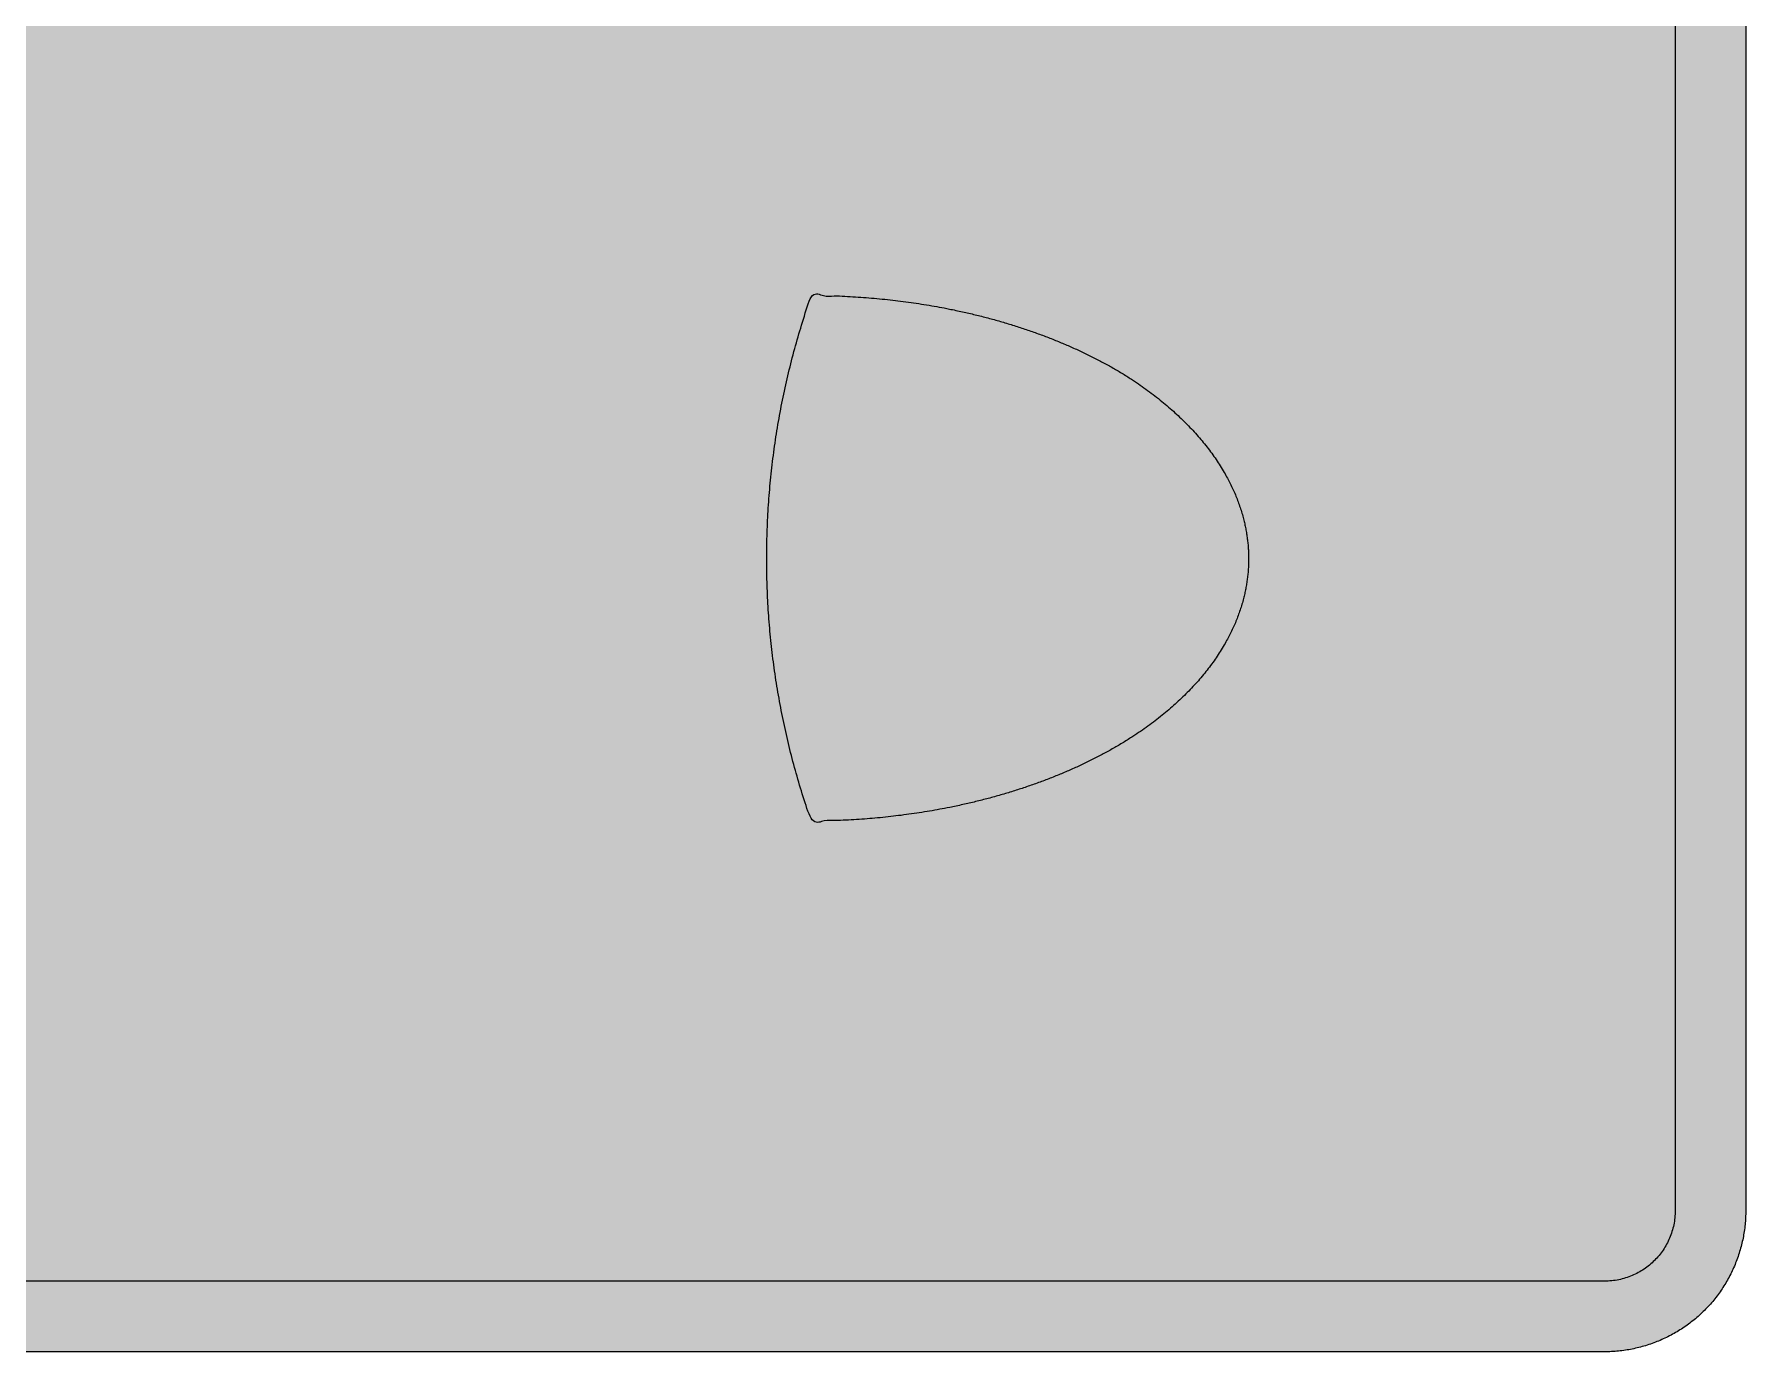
# Model space of a CAD drawing. Header units: metres. Extents: x -11.9 to 26.2, y 8.5 to 39.9.
# Drawn here: x 0.77 to 8.47, y 15 to 20.92 of the extents above; entities that cross this region are included whole.
import ezdxf

# ---------------------------------------------------------------- set-up
doc = ezdxf.new("R2010")
doc.units = ezdxf.units.M

msp = doc.modelspace()

# ---------------------------------------------------------------- hatches: boundary and pattern name
at = {"true_color": 0xf1efea}
h = msp.add_hatch(color=7, dxfattribs=at)
h.dxf.hatch_style = 1
h.paths.add_polyline_path([(8.0851, 39.8806), (8.1079, 39.8702), (8.136, 39.8558), (8.1623, 39.8406), (8.1825, 39.8277), (8.2072, 39.8106), (8.2219, 39.7992), (8.2342, 39.7896), (8.2572, 39.7699), (8.2793, 39.7489), (8.3019, 39.7253), (8.3128, 39.7127), (8.3251, 39.6984), (8.345, 39.6724), (8.3661, 39.6418), (8.3832, 39.6132), (8.3956, 39.5904), (8.4109, 39.5591), (8.4241, 39.5273), (8.4343, 39.4989), (8.4432, 39.4699), (8.4521, 39.4349), (8.4584, 39.4011), (8.4629, 39.3692), (8.4653, 39.3415), (8.4666, 39.3141), (8.4666, 39.2983), (8.4666, 27.4667), (8.4667, 15.6204), (8.4653, 15.592), (8.4629, 15.5643), (8.4608, 15.5489), (8.4589, 15.5352), (8.4538, 15.507), (8.4465, 15.4754), (8.4375, 15.444), (8.4268, 15.4129), (8.4212, 15.3991), (8.414, 15.3813), (8.4008, 15.3531), (8.3868, 15.3262), (8.3698, 15.2975), (8.3516, 15.27), (8.3328, 15.2447), (8.3143, 15.222), (8.295, 15.2004), (8.2728, 15.1779), (8.2544, 15.161), (8.2318, 15.1416), (8.2058, 15.1217), (8.1752, 15.1005), (8.1466, 15.0834), (8.1197, 15.0688), (8.0913, 15.0552), (8.0567, 15.0409), (8.0385, 15.0346), (8.0253, 15.0301), (7.9968, 15.0216), (7.9656, 15.0141), (7.9368, 15.0086), (7.9057, 15.004), (7.8746, 15.0013), (7.8474, 15), (7.8317, 15), (-7.8317, 15), (-7.8473, 15), (-7.8749, 15.0013), (-7.9063, 15.0041), (-7.9367, 15.0086), (-7.9612, 15.0132), (-7.9902, 15.0199), (-8.0225, 15.0291), (-8.0384, 15.0346), (-8.0536, 15.0398), (-8.0675, 15.0454), (-8.0818, 15.0512), (-8.1069, 15.0625), (-8.1359, 15.0773), (-8.1622, 15.0926), (-8.1825, 15.1056), (-8.2057, 15.1216), (-8.2318, 15.1416), (-8.2461, 15.1538), (-8.2606, 15.1663), (-8.2835, 15.1885), (-8.3033, 15.2095), (-8.3128, 15.2205), (-8.3251, 15.2348), (-8.345, 15.2609), (-8.3661, 15.2915), (-8.3832, 15.32), (-8.3978, 15.3469), (-8.4114, 15.3753), (-8.4183, 15.392), (-8.4257, 15.4099), (-8.432, 15.4282), (-8.4386, 15.4473), (-8.4435, 15.4652), (-8.4475, 15.4797), (-8.4539, 15.507), (-8.4594, 15.5375), (-8.4636, 15.5702), (-8.4659, 15.6002), (-8.4667, 15.627), (-8.4667, 27.4666), (-8.4667, 39.3174), (-8.4648, 39.3501), (-8.4612, 39.383), (-8.4571, 39.4091), (-8.4508, 39.4408), (-8.4417, 39.4753), (-8.4322, 39.5051), (-8.4233, 39.5292), (-8.4183, 39.5413), (-8.411, 39.5589), (-8.397, 39.5878), (-8.384, 39.6116), (-8.367, 39.6406), (-8.345, 39.6724), (-8.325, 39.6984), (-8.3128, 39.7127), (-8.305, 39.7217), (-8.2835, 39.7448), (-8.2605, 39.7669), (-8.2358, 39.7883), (-8.2072, 39.8106), (-8.1752, 39.8327), (-8.1466, 39.8498), (-8.1198, 39.8644), (-8.0913, 39.878), (-8.0746, 39.8849), (-8.0568, 39.8923), (-8.0384, 39.8986), (-8.0253, 39.9031), (-7.9987, 39.911), (-7.9714, 39.9179), (-7.9411, 39.924), (-7.9122, 39.9283), (-7.8835, 39.9314), (-7.8573, 39.9329), (-7.8357, 39.9333), (7.8429, 39.9333), (7.8748, 39.9321), (7.9079, 39.9289), (7.9404, 39.9241), (7.9561, 39.921), (7.9713, 39.9179), (7.9864, 39.9141), (7.9992, 39.9109), (8.0253, 39.9031), (8.0385, 39.8986), (8.0568, 39.8923), (8.0747, 39.8849)])
h.paths.add_polyline_path([(8.1492, 15.6222), (8.1464, 15.59), (8.1401, 15.5577), (8.1308, 15.5273), (8.1194, 15.4997), (8.1057, 15.4738), (8.0886, 15.4478), (8.0691, 15.4237), (8.0466, 15.4008), (8.0237, 15.3818), (7.9996, 15.365), (7.9719, 15.3496), (7.9431, 15.3372), (7.914, 15.3279), (7.8841, 15.3214), (7.856, 15.3182), (7.8357, 15.3174), (-7.847, 15.3175), (-7.8777, 15.3204), (-7.9086, 15.3265), (-7.9388, 15.3356), (-7.9664, 15.3471), (-7.9902, 15.3595), (-8.0132, 15.3741), (-8.0364, 15.3918), (-8.0599, 15.4137), (-8.0795, 15.436), (-8.0979, 15.4613), (-8.1132, 15.4874), (-8.1259, 15.5145), (-8.1351, 15.5404), (-8.1423, 15.5672), (-8.1475, 15.5984), (-8.1492, 15.6245), (-8.1492, 27.4666), (-8.1492, 39.3122), (-8.147, 39.3379), (-8.1422, 39.3665), (-8.1341, 39.3964), (-8.123, 39.4257), (-8.109, 39.4537), (-8.0936, 39.4783), (-8.0745, 39.5034), (-8.0534, 39.5261), (-8.0306, 39.5461), (-8.0053, 39.5645), (-7.9793, 39.5798), (-7.9521, 39.5925), (-7.9218, 39.6032), (-7.8913, 39.6105), (-7.8606, 39.6149), (-7.8379, 39.6158), (7.8449, 39.6158), (7.8713, 39.6136), (7.8994, 39.6089), (7.9295, 39.6008), (7.9591, 39.5896), (7.9871, 39.5756), (8.0117, 39.5602), (8.0375, 39.5406), (8.0594, 39.5199), (8.079, 39.4979), (8.0969, 39.4733), (8.1128, 39.4468), (8.1259, 39.4188), (8.1353, 39.3922), (8.1426, 39.3646), (8.1468, 39.3388), (8.1489, 39.3147), (8.1492, 39.2983), (8.1492, 27.4667)], flags=16)
at = {"true_color": 0x9b9b9b}
h = msp.add_hatch(color=253, dxfattribs=at)
h.dxf.hatch_style = 1
h.paths.add_polyline_path([(8.1492, 27.4667), (8.1492, 39.2983), (8.149, 39.3065), (8.1487, 39.3146), (8.1482, 39.3227), (8.1475, 39.3307), (8.1466, 39.3387), (8.1455, 39.3466), (8.1442, 39.3545), (8.1427, 39.3623), (8.141, 39.37), (8.1391, 39.3777), (8.1371, 39.3852), (8.1348, 39.3927), (8.1325, 39.4001), (8.1299, 39.4075), (8.1272, 39.4147), (8.1242, 39.4219), (8.1211, 39.4289), (8.1179, 39.436), (8.1144, 39.4428), (8.1108, 39.4496), (8.1071, 39.4563), (8.1031, 39.4629), (8.0991, 39.4694), (8.0949, 39.4758), (8.0906, 39.4821), (8.0861, 39.4882), (8.0814, 39.4943), (8.0766, 39.5003), (8.0718, 39.5061), (8.0666, 39.5118), (8.0615, 39.5173), (8.0561, 39.5228), (8.0507, 39.5281), (8.0452, 39.5333), (8.0394, 39.5384), (8.0336, 39.5433), (8.0277, 39.548), (8.0216, 39.5527), (8.0154, 39.5572), (8.0092, 39.5615), (8.0028, 39.5658), (7.9963, 39.5698), (7.9897, 39.5737), (7.983, 39.5775), (7.9762, 39.581), (7.9693, 39.5845), (7.9623, 39.5877), (7.9552, 39.5909), (7.9481, 39.5938), (7.9408, 39.5965), (7.9335, 39.5991), (7.9261, 39.6015), (7.9186, 39.6037), (7.911, 39.6058), (7.9034, 39.6076), (7.8957, 39.6094), (7.8879, 39.6108), (7.88, 39.6121), (7.8721, 39.6133), (7.8641, 39.6142), (7.8561, 39.6149), (7.848, 39.6154), (7.8398, 39.6157), (7.8317, 39.6158), (-7.8317, 39.6158), (-7.8399, 39.6157), (-7.848, 39.6154), (-7.8561, 39.6149), (-7.8642, 39.6142), (-7.8721, 39.6133), (-7.88, 39.6121), (-7.8879, 39.6108), (-7.8956, 39.6094), (-7.9033, 39.6076), (-7.911, 39.6058), (-7.9186, 39.6037), (-7.9261, 39.6015), (-7.9335, 39.5991), (-7.9408, 39.5965), (-7.9481, 39.5938), (-7.9552, 39.5909), (-7.9623, 39.5877), (-7.9693, 39.5845), (-7.9762, 39.581), (-7.9831, 39.5775), (-7.9897, 39.5737), (-7.9963, 39.5698), (-8.0028, 39.5658), (-8.0092, 39.5615), (-8.0154, 39.5572), (-8.0216, 39.5527), (-8.0277, 39.548), (-8.0336, 39.5433), (-8.0394, 39.5384), (-8.0452, 39.5333), (-8.0507, 39.5281), (-8.0562, 39.5228), (-8.0615, 39.5173), (-8.0667, 39.5118), (-8.0717, 39.5061), (-8.0767, 39.5003), (-8.0814, 39.4943), (-8.0861, 39.4882), (-8.0906, 39.4821), (-8.095, 39.4758), (-8.0992, 39.4694), (-8.1032, 39.4629), (-8.1071, 39.4563), (-8.1108, 39.4496), (-8.1144, 39.4428), (-8.1179, 39.436), (-8.1211, 39.4289), (-8.1242, 39.4219), (-8.1271, 39.4147), (-8.1299, 39.4075), (-8.1325, 39.4001), (-8.1349, 39.3927), (-8.1371, 39.3852), (-8.1392, 39.3777), (-8.1411, 39.37), (-8.1428, 39.3623), (-8.1442, 39.3545), (-8.1455, 39.3466), (-8.1467, 39.3387), (-8.1476, 39.3307), (-8.1483, 39.3227), (-8.1488, 39.3146), (-8.1491, 39.3065), (-8.1492, 39.2983), (-8.1492, 27.4666), (-8.1492, 15.635), (-8.1491, 15.6267), (-8.1488, 15.6187), (-8.1483, 15.6105), (-8.1476, 15.6025), (-8.1467, 15.5945), (-8.1455, 15.5866), (-8.1442, 15.5787), (-8.1428, 15.571), (-8.1411, 15.5633), (-8.1392, 15.5556), (-8.1371, 15.548), (-8.1349, 15.5406), (-8.1325, 15.5331), (-8.1299, 15.5258), (-8.1271, 15.5185), (-8.1242, 15.5114), (-8.1211, 15.5043), (-8.1179, 15.4973), (-8.1144, 15.4904), (-8.1108, 15.4836), (-8.1071, 15.4769), (-8.1032, 15.4703), (-8.0992, 15.4638), (-8.095, 15.4574), (-8.0906, 15.4512), (-8.0861, 15.445), (-8.0814, 15.4389), (-8.0767, 15.433), (-8.0717, 15.4272), (-8.0667, 15.4215), (-8.0615, 15.4159), (-8.0562, 15.4105), (-8.0507, 15.4051), (-8.0452, 15.4), (-8.0394, 15.3949), (-8.0336, 15.39), (-8.0277, 15.3852), (-8.0216, 15.3805), (-8.0154, 15.376), (-8.0092, 15.3717), (-8.0028, 15.3675), (-7.9963, 15.3634), (-7.9897, 15.3595), (-7.9831, 15.3558), (-7.9762, 15.3522), (-7.9693, 15.3488), (-7.9623, 15.3455), (-7.9552, 15.3424), (-7.9481, 15.3395), (-7.9408, 15.3367), (-7.9335, 15.3341), (-7.9261, 15.3318), (-7.9186, 15.3295), (-7.911, 15.3274), (-7.9033, 15.3256), (-7.8956, 15.3239), (-7.8879, 15.3224), (-7.88, 15.3211), (-7.8721, 15.32), (-7.8642, 15.3191), (-7.8561, 15.3184), (-7.848, 15.3179), (-7.8399, 15.3176), (-7.8317, 15.3175), (7.8317, 15.3174), (7.8398, 15.3176), (7.848, 15.3179), (7.8561, 15.3184), (7.8641, 15.3191), (7.8721, 15.32), (7.88, 15.3211), (7.8879, 15.3224), (7.8957, 15.3239), (7.9034, 15.3256), (7.911, 15.3274), (7.9186, 15.3295), (7.9261, 15.3318), (7.9335, 15.3341), (7.9408, 15.3367), (7.9481, 15.3395), (7.9552, 15.3424), (7.9623, 15.3455), (7.9693, 15.3488), (7.9762, 15.3522), (7.983, 15.3558), (7.9897, 15.3595), (7.9963, 15.3634), (8.0028, 15.3675), (8.0092, 15.3717), (8.0154, 15.376), (8.0216, 15.3805), (8.0277, 15.3852), (8.0336, 15.39), (8.0394, 15.3949), (8.0452, 15.4), (8.0507, 15.4051), (8.0561, 15.4105), (8.0615, 15.4159), (8.0666, 15.4215), (8.0718, 15.4272), (8.0766, 15.433), (8.0814, 15.4389), (8.0861, 15.445), (8.0906, 15.4512), (8.0949, 15.4574), (8.0991, 15.4638), (8.1031, 15.4703), (8.1071, 15.4769), (8.1108, 15.4836), (8.1144, 15.4904), (8.1179, 15.4973), (8.1211, 15.5043), (8.1242, 15.5114), (8.1272, 15.5185), (8.1299, 15.5258), (8.1325, 15.5331), (8.1348, 15.5406), (8.1371, 15.548), (8.1391, 15.5556), (8.141, 15.5633), (8.1427, 15.571), (8.1442, 15.5787), (8.1455, 15.5866), (8.1466, 15.5945), (8.1475, 15.6025), (8.1482, 15.6105), (8.1487, 15.6187), (8.149, 15.6267), (8.1492, 15.635)])
at = {"true_color": 0xf1efea}
msp.add_hatch(color=7, dxfattribs=at).paths.add_polyline_path([(7.1491, 20.8175), (-7.1492, 20.8175), (-7.1492, 16.3175), (7.1491, 16.3175)])
at = {"true_color": 0x9b9b9b}
h = msp.add_hatch(color=253, dxfattribs=at)
h.dxf.hatch_style = 1
edge = h.paths.add_edge_path()
edge.add_spline(control_points=[(5.6564, 19.4031), (5.2856, 19.6239), (4.7856, 19.7489), (4.2648, 19.7489)], knot_values=[1, 1, 1, 1, 2, 2, 2, 2], weights=[1, 1, 1, 1], degree=3, periodic=0)
edge.add_spline(control_points=[(4.2648, 19.7489), (4.1317, 19.3676), (4.0644, 18.9695), (4.0648, 18.5656)], knot_values=[2, 2, 2, 2, 2.336523, 2.336523, 2.336523, 2.336523], weights=[1, 0.990585, 0.990585, 1], degree=3, periodic=0)
edge.add_spline(control_points=[(4.0648, 18.5656), (4.0644, 18.1631), (4.1317, 17.7663), (4.2648, 17.3864)], knot_values=[2.336523, 2.336523, 2.336523, 2.336523, 2.674195, 2.674195, 2.674195, 2.674195], weights=[1, 0.990521, 0.990521, 1], degree=3, periodic=0)
edge.add_spline(control_points=[(4.2648, 17.3864), (4.7856, 17.3864), (5.2856, 17.5114), (5.6564, 17.7323)], knot_values=[2.674195, 2.674195, 2.674195, 2.674195, 3.674195, 3.674195, 3.674195, 3.674195], weights=[1, 1, 1, 1], degree=3, periodic=0)
edge.add_spline(control_points=[(5.6564, 17.7323), (6.0231, 17.9531), (6.2314, 18.2531), (6.2314, 18.5656)], knot_values=[3.674195, 3.674195, 3.674195, 3.674195, 4.674195, 4.674195, 4.674195, 4.674195], weights=[1, 1, 1, 1], degree=3, periodic=0)
edge.add_spline(control_points=[(6.2314, 18.5656), (6.2314, 18.8781), (6.0231, 19.1781), (5.6564, 19.4031)], knot_values=[0, 0, 0, 0, 1, 1, 1, 1], weights=[1, 1, 1, 1], degree=3, periodic=0)

# ---------------------------------------------------------------- linework, layer by layer
at = {"color": 253, "true_color": 0x9b9b9b}
for p, q in [((4.2648, 19.7489), (4.2648, 19.7489)), ((4.0648, 18.5656), (4.0648, 18.5656))]:
    msp.add_line(p, q, dxfattribs=at)
msp.add_lwpolyline([(8.1492, 27.4667), (8.1492, 15.635), (8.149, 15.6267), (8.1487, 15.6187), (8.1482, 15.6105), (8.1475, 15.6025), (8.1466, 15.5945), (8.1455, 15.5866), (8.1442, 15.5787), (8.1427, 15.571), (8.141, 15.5633), (8.1391, 15.5556), (8.1371, 15.548), (8.1348, 15.5406), (8.1325, 15.5331), (8.1299, 15.5258), (8.1272, 15.5185), (8.1242, 15.5114), (8.1211, 15.5043), (8.1179, 15.4973), (8.1144, 15.4904), (8.1108, 15.4836), (8.1071, 15.4769), (8.1031, 15.4703), (8.0991, 15.4638), (8.0949, 15.4574), (8.0906, 15.4512), (8.0861, 15.445), (8.0814, 15.4389), (8.0766, 15.433), (8.0718, 15.4272), (8.0666, 15.4215), (8.0615, 15.4159), (8.0561, 15.4105), (8.0507, 15.4051), (8.0452, 15.4), (8.0394, 15.3949), (8.0336, 15.39), (8.0277, 15.3852), (8.0216, 15.3805), (8.0154, 15.376), (8.0092, 15.3717), (8.0028, 15.3675), (7.9963, 15.3634), (7.9897, 15.3595), (7.983, 15.3558), (7.9762, 15.3522), (7.9693, 15.3488), (7.9623, 15.3455), (7.9552, 15.3424), (7.9481, 15.3395), (7.9408, 15.3367), (7.9335, 15.3341), (7.9261, 15.3318), (7.9186, 15.3295), (7.911, 15.3274), (7.9034, 15.3256), (7.8957, 15.3239), (7.8879, 15.3224), (7.88, 15.3211), (7.8721, 15.32), (7.8641, 15.3191), (7.8561, 15.3184), (7.848, 15.3179), (7.8398, 15.3176), (7.8317, 15.3174), (-7.8317, 15.3175)], dxfattribs=at)
at = {"color": 7, "true_color": 0xf1efea}
msp.add_lwpolyline([(8.4666, 27.4667), (8.4667, 15.635), (8.4666, 15.627), (8.4665, 15.6192), (8.4662, 15.6113), (8.4659, 15.6035), (8.4654, 15.5957), (8.4649, 15.5878), (8.4643, 15.58), (8.4636, 15.5722), (8.4627, 15.5644), (8.4618, 15.5566), (8.4608, 15.5489), (8.4597, 15.5412), (8.4585, 15.5335), (8.4572, 15.5258), (8.4558, 15.5182), (8.4544, 15.5105), (8.4528, 15.5028), (8.4511, 15.4953), (8.4493, 15.4878), (8.4475, 15.4802), (8.4456, 15.4727), (8.4435, 15.4652), (8.4414, 15.4577), (8.4392, 15.4503), (8.4369, 15.4429), (8.4345, 15.4355), (8.432, 15.4282), (8.4294, 15.4208), (8.4268, 15.4135), (8.4241, 15.4063), (8.4212, 15.3991), (8.4183, 15.392), (8.4153, 15.3848), (8.4122, 15.3777), (8.409, 15.3706), (8.4057, 15.3636), (8.4024, 15.3566), (8.399, 15.3497), (8.3955, 15.3428), (8.3919, 15.336), (8.3881, 15.3291), (8.3844, 15.3223), (8.3805, 15.3156), (8.3766, 15.3089), (8.3726, 15.3023), (8.3685, 15.2957), (8.3643, 15.2892), (8.3599, 15.2826), (8.3556, 15.2762), (8.3512, 15.2698), (8.3467, 15.2634), (8.342, 15.2572), (8.3374, 15.2509), (8.3327, 15.2447), (8.3278, 15.2386), (8.3228, 15.2325), (8.3179, 15.2265), (8.3128, 15.2205), (8.3077, 15.2146), (8.3024, 15.2087), (8.2971, 15.2029), (8.2917, 15.1972), (8.2863, 15.1916), (8.2807, 15.1859), (8.2751, 15.1804), (8.2694, 15.1749), (8.2637, 15.1695), (8.2579, 15.1642), (8.252, 15.1589), (8.2461, 15.1538), (8.2402, 15.1487), (8.2341, 15.1437), (8.228, 15.1388), (8.2219, 15.134), (8.2157, 15.1292), (8.2094, 15.1245), (8.2032, 15.1199), (8.1968, 15.1154), (8.1904, 15.111), (8.184, 15.1066), (8.1774, 15.1023), (8.1709, 15.0981), (8.1643, 15.094), (8.1577, 15.0901), (8.151, 15.0861), (8.1443, 15.0822), (8.1375, 15.0785), (8.1307, 15.0747), (8.1238, 15.0712), (8.1169, 15.0677), (8.11, 15.0642), (8.103, 15.0608), (8.096, 15.0576), (8.0889, 15.0544), (8.0818, 15.0513), (8.0747, 15.0483), (8.0675, 15.0454), (8.0603, 15.0425), (8.053, 15.0398), (8.0458, 15.0371), (8.0385, 15.0346), (8.0311, 15.0321), (8.0237, 15.0297), (8.0164, 15.0274), (8.0089, 15.0252), (8.0014, 15.0231), (7.994, 15.021), (7.9864, 15.0191), (7.9789, 15.0173), (7.9713, 15.0155), (7.9637, 15.0139), (7.9561, 15.0123), (7.9485, 15.0108), (7.9408, 15.0094), (7.9331, 15.0081), (7.9255, 15.0069), (7.9177, 15.0058), (7.91, 15.0048), (7.9022, 15.0039), (7.8944, 15.003), (7.8866, 15.0024), (7.8788, 15.0017), (7.871, 15.0012), (7.8631, 15.0008), (7.8553, 15.0004), (7.8474, 15.0001), (7.8395, 15), (7.8317, 15), (-7.8317, 15)], dxfattribs=at)
at = {"color": 253, "true_color": 0x9b9b9b}
msp.add_rational_spline([(6.2314, 18.5656), (6.2314, 18.8781), (6.0231, 19.1781), (5.6564, 19.4031), (5.2856, 19.6239), (4.7856, 19.7489), (4.2648, 19.7489), (4.1317, 19.3676), (4.0644, 18.9695), (4.0648, 18.5656), (4.0644, 18.1631), (4.1317, 17.7663), (4.2648, 17.3864), (4.7856, 17.3864), (5.2856, 17.5114), (5.6564, 17.7323), (6.0231, 17.9531), (6.2314, 18.2531), (6.2314, 18.5656)], [1, 1, 1, 1, 1, 1, 1, 0.990584916893, 0.990584916893, 1, 0.990520721549, 0.990520721549, 1, 1, 1, 1, 1, 1, 1], degree=3, knots=[0, 0, 0, 0, 1, 1, 1, 2, 2, 2, 2.336523, 2.336523, 2.336523, 2.674195, 2.674195, 2.674195, 3.674195, 3.674195, 3.674195, 4.674195, 4.674195, 4.674195, 4.674195], dxfattribs=at)
for points in [[(2.4939, 18.9198), (3.7731, 19.1948), (2.4939, 19.1948), (3.7731, 19.4698)], [(2.4939, 18.4073), (3.7731, 18.6823), (2.4939, 18.6823), (3.7731, 18.9614)], [(2.4939, 17.8989), (3.7731, 18.1739), (2.4939, 18.1739), (3.7731, 18.4489)], [(2.4939, 17.3864), (3.7731, 17.6614), (2.4939, 17.6614), (3.7731, 17.9364)]]:
    msp.add_solid(points, dxfattribs=at)

doc.saveas('drawing.dxf')
